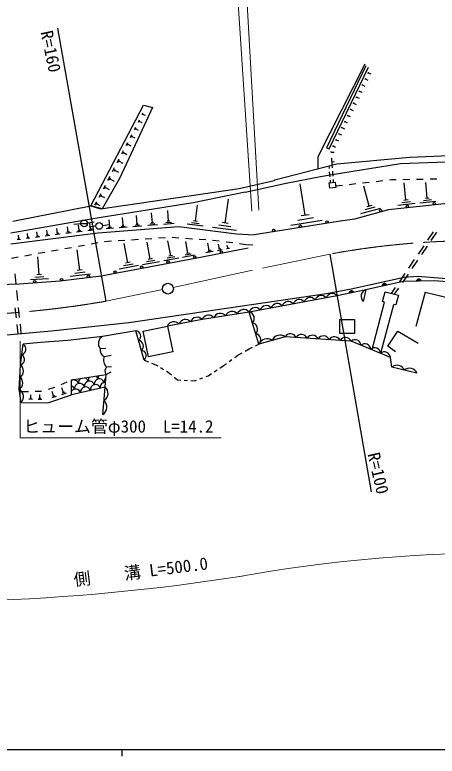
# Model space of a CAD drawing. Units: millimetres, scale not verified. Extents: x 40000 to 680000, y 20000 to 380000.
# Drawn here: x 252160 to 314610, y 204000 to 313622 of the extents above; entities that cross this region are included whole.
import ezdxf
from ezdxf.enums import TextEntityAlignment as Align

# ---------------------------------------------------------------- set-up
doc = ezdxf.new("R2010")
doc.units = ezdxf.units.MM
doc.header["$LTSCALE"] = 1000
doc.linetypes.add('CHAIN', pattern=[18.5, 12, -1.5, 3.5, -1.5])
for name, color, linetype, lineweight in [('M-BGD', 7, 'Continuous', 25), ('M-BGD-EXST', 7, 'Continuous', 25), ('M-BMK', 2, 'CHAIN', 13), ('M-BMK-SRVR', 3, 'Continuous', 25), ('M-STR-HTXT', 7, 'Continuous', 13), ('M-TTL-BAND', 7, 'Continuous', 25)]:
    doc.layers.add(name, color=color, linetype=linetype, lineweight=lineweight)
doc.styles.add('ＭＳ ゴシック', font='')
doc.styles.get('ＭＳ ゴシック').set_extended_font_data('MS Gothic')

msp = doc.modelspace()

# ---------------------------------------------------------------- linework, layer by layer
at = {"layer": 'M-BGD'}
for p, q in [((298642, 293790), (304458, 305874)), ((304385, 304963), (304472, 305143)), ((304428, 305053), (304789, 304879)), ((303951, 304062), (304038, 304242)), ((303995, 304152), (304355, 303978)), ((303518, 303161), (303605, 303341)), ((303561, 303251), (303922, 303077)), ((302650, 301358), (302737, 301539)), ((303084, 302259), (303171, 302440)), ((303127, 302350), (303488, 302176)), ((302217, 300457), (302304, 300637)), ((302260, 300547), (302621, 300374)), ((302694, 301448), (303054, 301275)), ((263376, 285356), (271175, 300253)), ((271175, 300253), (272504, 299901)), ((301783, 299556), (301870, 299736)), ((301827, 299646), (302187, 299473)), ((270984, 298811), (271138, 299103)), ((271061, 298957), (271427, 298765)), ((301350, 298655), (301436, 298835)), ((301393, 298745), (301753, 298572)), ((270429, 297749), (270603, 298082)), ((270516, 297915), (270932, 297698)), ((300916, 297754), (301003, 297934)), ((300959, 297844), (301320, 297671)), ((269850, 296645), (270047, 297019)), ((269993, 296689), (270091, 296877)), ((270042, 296783), (270417, 296587)), ((300049, 295952), (300135, 296132)), ((300092, 296042), (300452, 295869)), ((300482, 296853), (300569, 297033)), ((300526, 296943), (300886, 296770)), ((269249, 295496), (269468, 295914)), ((269408, 295546), (269518, 295755)), ((269463, 295651), (269881, 295432)), ((299615, 295051), (299702, 295231)), ((299658, 295141), (300019, 294967)), ((268624, 294302), (268866, 294765)), ((268800, 294357), (268921, 294589)), ((268861, 294473), (269324, 294231)), ((299181, 294150), (299268, 294330)), ((299225, 294240), (299585, 294066)), ((267974, 293060), (268241, 293570)), ((268168, 293121), (268301, 293376)), ((268235, 293248), (268744, 292981)), ((298968, 293206), (298955, 293405)), ((298962, 293306), (299361, 293332)), ((267301, 291776), (267591, 292329)), ((267512, 291842), (267657, 292119)), ((267585, 291980), (268138, 291690)), ((299085, 291410), (299020, 292408)), ((299053, 291909), (299452, 291935)), ((266607, 290449), (266919, 291046)), ((266834, 290520), (266990, 290818)), ((266912, 290669), (267508, 290357)), ((298672, 290912), (298642, 291295)), ((299119, 290996), (299085, 291410)), ((265921, 289139), (266235, 289739)), ((266149, 289211), (266306, 289511)), ((298772, 289666), (298712, 290414)), ((299218, 289750), (299158, 290498)), ((265266, 287889), (265560, 288450)), ((266228, 289361), (266827, 289047)), ((295085, 283976), (294348, 288618)), ((298842, 288785), (298812, 289168)), ((299291, 288839), (299258, 289252)), ((299607, 288330), (300601, 288440)), ((301594, 288551), (302588, 288661)), ((303582, 288772), (304576, 288882)), ((305570, 288993), (306564, 289103)), ((307558, 289214), (307860, 289248)), ((307860, 289248), (308556, 289261)), ((309556, 289280), (310555, 289298)), ((309997, 286214), (309729, 288785)), ((311555, 289317), (312555, 289336)), ((313154, 286488), (312909, 288845)), ((313555, 289355), (314555, 289374)), ((265480, 287956), (265627, 288236)), ((265553, 288096), (266114, 287802)), ((304572, 285333), (303772, 288296)), ((264631, 286676), (264905, 287199)), ((264830, 286738), (264967, 287000)), ((264899, 286869), (265422, 286595)), ((283272, 282838), (283732, 286388)), ((310318, 286247), (309676, 286180)), ((313774, 286255), (312596, 286132)), ((313449, 286519), (312860, 286458)), ((251841, 283108), (263376, 285356)), ((265055, 284950), (263376, 285356)), ((264015, 285499), (264270, 285986)), ((264200, 285557), (264327, 285800)), ((264264, 285678), (264750, 285424)), ((278890, 283103), (279195, 285462)), ((305413, 285163), (303932, 284763)), ((304942, 285434), (304202, 285233)), ((311349, 285705), (308779, 285437)), ((310673, 285959), (309388, 285825)), ((314394, 286022), (312038, 285777)), ((270258, 282666), (270155, 283973)), ((272502, 282878), (272387, 284328)), ((274897, 283106), (274771, 284707)), ((295665, 284069), (294505, 283884)), ((306253, 284993), (303291, 284193)), ((263372, 281970), (263257, 282867)), ((266187, 282279), (266104, 283328)), ((268156, 282466), (268063, 283640)), ((272683, 282893), (272321, 282864)), ((275313, 282937), (274513, 282874)), ((275097, 283122), (274697, 283090)), ((279441, 282731), (278262, 282884)), ((279185, 283064), (278595, 283141)), ((283716, 282780), (282828, 282895)), ((297590, 283185), (292949, 282448)), ((296338, 283580), (294017, 283212)), ((256970, 281095), (256884, 281762)), ((258483, 281302), (258391, 282024)), ((260053, 281516), (259954, 282295)), ((261682, 281739), (261575, 282576)), ((261787, 281752), (261577, 281726)), ((263849, 281802), (262951, 281688)), ((263610, 281886), (263161, 281829)), ((263484, 281984), (263259, 281955)), ((266732, 282058), (265683, 281975)), ((266460, 282169), (265935, 282127)), ((266318, 282290), (266056, 282269)), ((268766, 282219), (267592, 282126)), ((268461, 282342), (267874, 282296)), ((268303, 282478), (268009, 282454)), ((270937, 282390), (269630, 282287)), ((270598, 282528), (269944, 282476)), ((270421, 282678), (270095, 282653)), ((273255, 282573), (271806, 282459)), ((272878, 282726), (272154, 282669)), ((275729, 282769), (274128, 282642)), ((279993, 282360), (277634, 282666)), ((284932, 281720), (281382, 282180)), ((284102, 282279), (282327, 282509)), ((252747, 280518), (252681, 281034)), ((254244, 280721), (253962, 280685)), ((254103, 280703), (254031, 281268)), ((255837, 280781), (255222, 280703)), ((255664, 280915), (255356, 280876)), ((255510, 280896), (255432, 281511)), ((257325, 280971), (256657, 280886)), ((257136, 281116), (256803, 281074)), ((258867, 281167), (258145, 281075)), ((258664, 281325), (258303, 281279)), ((260467, 281371), (259689, 281272)), ((260248, 281541), (259859, 281492)), ((262127, 281583), (261290, 281476)), ((261905, 281661), (261486, 281608)), ((273422, 280629), (274420, 280693)), ((275418, 280728), (276415, 280659)), ((313244, 280314), (314088, 281555)), ((313725, 280254), (314569, 281495)), ((253021, 280422), (252506, 280356)), ((252876, 280535), (252618, 280502)), ((254403, 280598), (253839, 280526)), ((261502, 279409), (262486, 279584)), ((263470, 279760), (264454, 279938)), ((265438, 280116), (265451, 280119)), ((265451, 280119), (266436, 280182)), ((267434, 280246), (268432, 280310)), ((268878, 276974), (268346, 279807)), ((269430, 280373), (270428, 280437)), ((271426, 280501), (272424, 280565)), ((272190, 277512), (271719, 280023)), ((275207, 278002), (274791, 280219)), ((277413, 280590), (278411, 280521)), ((277760, 278359), (277433, 280104)), ((279408, 280452), (280406, 280384)), ((280899, 278787), (280688, 279880)), ((281403, 280315), (281459, 280311)), ((281459, 280311), (282396, 280190)), ((282436, 278991), (282294, 279725)), ((283387, 280063), (284379, 279936)), ((283653, 279144), (283572, 279561)), ((285371, 279808), (286342, 279684)), ((286342, 279684), (287339, 279600)), ((255594, 278357), (256579, 278532)), ((257563, 278707), (258548, 278883)), ((259532, 279058), (260517, 279233)), ((261751, 275860), (261369, 278878)), ((281499, 278619), (280406, 278408)), ((281199, 278703), (280653, 278597)), ((281036, 278813), (280763, 278760)), ((282838, 278879), (282105, 278737)), ((282619, 279027), (282253, 278956)), ((283881, 279081), (283465, 279000)), ((283757, 279165), (283549, 279124)), ((311838, 278247), (312682, 279487)), ((312320, 278187), (313163, 279427)), ((251656, 277656), (252641, 277831)), ((253625, 278006), (254610, 278182)), ((255758, 275182), (255575, 277848)), ((272504, 277571), (271876, 277453)), ((276420, 277656), (274203, 277240)), ((275814, 277829), (274705, 277621)), ((275484, 278054), (274930, 277950)), ((278715, 278087), (276970, 277759)), ((278238, 278223), (277365, 278059)), ((277979, 278400), (277542, 278318)), ((310432, 276180), (311276, 277420)), ((310914, 276120), (311757, 277360)), ((270427, 276531), (267594, 276000)), ((269653, 276753), (268236, 276487)), ((269232, 277040), (268524, 276907)), ((273563, 277120), (271052, 276649)), ((272877, 277316), (271621, 277080)), ((252346, 273845), (252189, 275337)), ((256091, 275205), (255425, 275159)), ((263355, 275297), (260338, 274915)), ((262553, 275579), (261044, 275388)), ((262128, 275908), (261374, 275813)), ((309027, 274113), (309870, 275353)), ((309508, 274053), (310351, 275293)), ((257137, 274607), (254471, 274424)), ((256447, 274895), (255114, 274803)), ((304048, 272969), (303686, 271230)), ((307866, 272406), (308464, 273286)), ((308310, 272292), (308945, 273226)), ((252609, 271359), (252451, 272851)), ((312846, 272626), (311443, 267540)), ((304989, 264133), (306840, 271154)), ((306341, 263782), (308193, 270803)), ((252390, 268808), (252233, 270300)), ((252871, 268873), (252713, 270364)), ((252638, 266460), (252495, 267814)), ((253120, 266504), (252975, 267878)), ((271288, 262559), (270060, 266914)), ((264803, 264270), (265619, 264350)), ((286204, 263883), (286815, 264228)), ((286815, 264228), (287308, 264459)), ((287760, 264671), (288253, 264902)), ((265363, 263101), (266420, 263293)), ((284672, 262939), (285158, 263291)), ((285158, 263291), (285769, 263637)), ((271288, 262559), (271926, 262308)), ((272391, 262125), (273030, 261874)), ((282973, 261706), (283458, 262058)), ((283863, 262352), (284268, 262646)), ((265715, 261548), (266452, 261644)), ((273030, 261874), (273291, 261714)), ((273717, 261453), (274143, 261191)), ((274569, 260930), (274831, 260770)), ((281658, 260849), (282077, 261122)), ((282496, 261395), (282973, 261706)), ((260524, 259639), (265679, 260455)), ((265535, 258582), (265679, 260455)), ((265679, 260455), (266388, 260812)), ((274831, 260770), (275322, 260364)), ((275708, 260046), (276200, 259641)), ((279496, 259794), (279965, 259968)), ((280433, 260143), (280763, 260265)), ((280763, 260265), (281240, 260576)), ((258999, 258936), (259907, 259354)), ((260556, 257429), (260524, 259639)), ((276200, 259641), (276700, 259612)), ((277199, 259583), (277698, 259554)), ((278197, 259526), (278698, 259497)), ((278698, 259497), (279027, 259619)), ((253158, 257910), (254158, 257932)), ((255158, 257954), (256008, 257974)), ((256008, 257974), (256152, 258013)), ((257116, 258280), (258080, 258547)), ((257900, 257246), (257673, 257916)), ((259761, 257689), (259063, 257453)), ((259353, 257745), (259117, 258443)), ((259528, 257804), (259179, 257686)), ((265535, 258582), (260556, 257429)), ((265183, 254531), (265535, 258582)), ((254771, 256764), (254232, 256768)), ((254638, 256900), (254368, 256902)), ((254503, 256901), (254507, 257440)), ((256161, 256752), (255588, 256757)), ((256019, 256896), (255733, 256899)), ((255876, 256898), (255881, 257471)), ((258291, 257192), (257621, 256965)), ((258067, 257303), (257732, 257190))]:
    msp.add_line(p, q, dxfattribs=at)
for points in [[(263386, 285382), (264827, 284957), (285347, 287950), (290519, 289133), (290604, 289218), (299762, 291585), (310573, 292593), (318797, 292926), (326311, 307248)], [(297001, 290871), (297037, 292695), (303938, 306368)], [(304076, 306058), (298260, 293973), (298642, 293790)], [(272504, 299901), (269018, 292383), (267625, 289433), (265055, 284950)], [(298774, 289971), (309164, 291617), (317198, 291923)], [(286229, 287380), (292276, 288722), (297354, 289715), (298774, 289971)], [(286229, 287380), (278543, 285811), (263675, 283447), (251546, 281344)], [(322196, 285544), (316143, 285701), (307436, 284795), (302369, 283426), (299962, 283055), (287573, 281088)], [(251586, 279735), (264479, 281379), (276406, 282321), (284932, 281216), (287573, 281088)], [(286656, 279109), (279875, 277796), (264950, 274995), (258868, 274225), (252808, 273809), (240687, 273425), (223747, 273264), (209167, 273449), (204139, 274441)], [(248704, 266106), (257564, 266904), (269010, 268124), (298221, 272425), (301910, 273101), (309753, 274832), (311703, 274958), (320944, 274230), (349599, 272639), (357185, 269962), (357397, 269962), (359729, 270893), (411272, 265087)], [(319298, 273881), (314159, 274298), (309596, 274186), (304048, 272969), (299823, 272052)], [(299823, 272052), (286814, 269678), (279853, 268554), (274737, 267580)], [(306840, 271154), (306533, 271233), (306901, 272656)], [(306901, 272656), (308872, 272146), (308504, 270723), (308193, 270803)], [(312846, 272626), (319839, 270924), (319074, 268085)], [(311613, 260623), (307920, 261513), (307692, 262950), (301873, 265361), (292144, 266023), (288253, 264902), (286814, 269678)], [(270060, 266914), (265139, 266081), (259991, 265486), (255956, 265150), (253410, 264910)], [(308431, 263812), (307329, 264618), (308772, 266821), (311780, 265081)], [(253074, 256278), (252786, 258274), (252986, 261829), (253410, 264910)], [(253074, 256278), (257049, 256244), (260556, 257429)]]:
    msp.add_lwpolyline(points, dxfattribs=at)
for points in [[(298646, 288762), (299543, 288869), (299634, 288097), (298738, 287990)], [(274737, 267580), (275521, 263785), (271916, 263040), (271132, 266834)], [(300216, 268574), (302393, 268574), (302393, 266482), (300216, 266482)]]:
    msp.add_lwpolyline(points, close=True, dxfattribs=at)
for centre in [(310209, 285285), (314188, 285699), (306234, 284677), (298328, 282998), (290427, 281743), (294378, 282371), (282691, 278545), (278764, 277791), (270901, 276315), (274832, 277053), (266969, 275577), (255086, 274166), (259064, 274452), (263032, 274954)]:
    msp.add_circle(centre, 175, dxfattribs=at)
for centre, radius, start, end in [((311878, 274187), 354, 10.20439, 172.60957), ((311878, 274187), 283, 12.42843, 170.38553), ((311878, 274187), 212, 16.17476, 166.63921), ((311878, 274187), 142, 23.88649, 158.92748), ((311878, 274187), 100, 34.20415, 148.60981), ((304394, 271990), 1038, 109.49199, 227.03087), ((306833, 273524), 354, 21.16855, 183.57373), ((306833, 273524), 283, 23.39259, 181.34969), ((306833, 273524), 212, 27.13891, 177.60336), ((306833, 273524), 142, 34.85064, 169.89163), ((306833, 273524), 100, 45.16831, 159.57397), ((297461, 271180), 933, 37.99325, 162.68357), ((299088, 271477), 933, 37.99325, 162.68357), ((301947, 272457), 354, 21.04565, 183.45083), ((301947, 272457), 283, 23.26969, 181.22679), ((301947, 272457), 212, 27.01601, 177.48046), ((301947, 272457), 142, 34.72774, 169.76873), ((301947, 272457), 100, 45.04541, 159.45107), ((290957, 269994), 933, 37.99325, 162.68357), ((292583, 270291), 933, 37.99325, 162.68357), ((294209, 270587), 933, 37.99325, 162.68357), ((295835, 270884), 933, 37.99325, 162.68357), ((284288, 268737), 1027, 40.04187, 158.30998), ((286028, 269018), 1027, 40.04187, 158.30998), ((287705, 269401), 933, 37.99325, 162.68357), ((286631, 268755), 941, 314.72264, 78.80942), ((289331, 269697), 933, 37.99325, 162.68357), ((277389, 267572), 1004, 40.90236, 160.66303), ((279095, 267897), 1004, 40.90236, 160.66303), ((280807, 268175), 1027, 40.04187, 158.30998), ((282547, 268456), 1027, 40.04187, 158.30998), ((275684, 267247), 1004, 40.90236, 160.66303), ((287111, 267163), 941, 314.72264, 78.80942), ((269958, 266102), 819, 308.65118, 82.83115), ((287590, 265571), 941, 314.72264, 78.80942), ((292926, 265558), 910, 22.90449, 149.31301), ((265690, 265042), 1176, 117.92446, 221.0154), ((270367, 264650), 819, 308.65118, 82.83115), ((289440, 264438), 1275, 53.49553, 158.64423), ((291385, 264998), 1275, 53.49553, 158.64423), ((294548, 265448), 910, 22.90449, 149.31301), ((296170, 265337), 910, 22.90449, 149.31301), ((297791, 265227), 910, 22.90449, 149.31301), ((299413, 265117), 910, 22.90449, 149.31301), ((301034, 265006), 910, 22.90449, 149.31301), ((302459, 264718), 870, 2.66367, 132.33312), ((252953, 264188), 854, 286.66823, 57.64865), ((265789, 264024), 1016, 166.00148, 245.22948), ((303914, 264115), 870, 2.66367, 132.33312), ((305369, 263512), 870, 2.66367, 132.33312), ((252741, 262648), 854, 286.66823, 57.64865), ((266742, 262598), 1468, 159.93458, 225.62288), ((270776, 263198), 819, 308.65118, 82.83115), ((306823, 262910), 870, 2.66367, 132.33312), ((252395, 260971), 1042, 298.12501, 55.42957), ((266287, 260982), 804, 135.27289, 220.95073), ((308691, 260657), 1152, 20.92754, 131.98916), ((310537, 260212), 1152, 20.92754, 131.98916), ((252295, 259194), 1042, 298.12501, 55.42957), ((262308, 259219), 752, 121.62232, 189.08511), ((262308, 259219), 752, 16.98484, 76.37775), ((263770, 259557), 752, 137.49477, 189.08511), ((263770, 259557), 752, 16.98484, 60.50531), ((265231, 259896), 752, 149.03873, 189.08511), ((266120, 259383), 752, 129.50686, 189.08511), ((260847, 258881), 752, 16.98484, 115.38406), ((260274, 258029), 752, 16.98484, 69.56492), ((259959, 259393), 752, 16.98484, 20.82047), ((261420, 259732), 752, 185.30477, 189.08511), ((261736, 258368), 752, 16.98484, 189.08511), ((263197, 258706), 752, 16.98484, 189.08511), ((264086, 258193), 752, 16.98484, 189.08511), ((264658, 259044), 752, 16.98484, 189.08511), ((265547, 258532), 752, 86.78383, 189.08511), ((252171, 257167), 1267, 315.4678, 60.96395), ((261163, 257517), 752, 16.98484, 144.85115), ((262624, 257855), 752, 16.98484, 189.08511), ((264667, 257637), 1283, 302.64838, 47.41214), ((264491, 255612), 1283, 302.64838, 47.41214)]:
    msp.add_arc(centre, radius, start, end, dxfattribs=at)
at = {"layer": 'M-BGD-EXST'}
for p, q in [((262894, 282845), (263884, 282989)), ((261902, 282718), (260909, 282606)), ((261899, 282774), (262899, 282774)), ((264137, 282348), (263143, 282238)), ((265128, 282481), (266115, 282637))]:
    msp.add_line(p, q, dxfattribs=at)
for centre in [(262399, 282774), (264634, 282404)]:
    msp.add_circle(centre, 500, dxfattribs=at)
at = {"layer": 'M-BMK'}
msp.add_line((265611, 271272), (274014, 273019), dxfattribs=at)
msp.add_lwpolyline([(275591, 273283), (289720, 276374), (298748, 278238)], dxfattribs=at)
for centre, radius, start, end in [((320439, 161114), 119116, 85.62397, 100.49187), ((240106, 418982), 149896, 268.37272, 279.79675)]:
    msp.add_arc(centre, radius, start, end, dxfattribs=at)
at = {"layer": 'M-BMK-SRVR'}
for p, q in [((258448, 311639), (265611, 271272)), ((298748, 278238), (304857, 243070))]:
    msp.add_line(p, q, dxfattribs=at)
msp.add_circle((274806, 273129), 800, dxfattribs=at)
at = {"layer": 'M-STR-HTXT'}
for p, q in [((287185, 284579), (284379, 327394)), ((288245, 284755), (285823, 327544))]:
    msp.add_line(p, q, dxfattribs=at)
msp.add_lwpolyline([(252931, 265391), (252931, 251089), (282675, 251089)], dxfattribs=at)
for centre, radius, start, end in [((324813, 10695), 223372, 78.6377, 100.23889), ((237477, 535515), 308687, 264.55018, 279.00254)]:
    msp.add_arc(centre, radius, start, end, dxfattribs=at)
at = {"layer": 'M-TTL-BAND'}
for p, q in [((40000, 205000), (579000, 205000)), ((268000, 205000), (268000, 204000))]:
    msp.add_line(p, q, dxfattribs=at)

# ---------------------------------------------------------------- texts
at = {"layer": 'M-BMK-SRVR', "style": 'ＭＳ ゴシック'}
for s, rotation, p in [('R=160', 281.906, (256842, 311263)), ('R=100', 283.074, (305194, 248880))]:
    msp.add_text(s, height=1833, rotation=rotation, dxfattribs=at).set_placement(p, align=Align.MIDDLE_LEFT)
at = {"layer": 'M-STR-HTXT', "style": 'ＭＳ ゴシック'}
msp.add_text('ヒューム管φ300\u3000L=14.2', height=1833, dxfattribs=at).set_placement((267472, 252762), align=Align.MIDDLE_CENTER)
msp.add_text('側\u3000\u3000溝 L=500.0', height=1833, rotation=7.104, dxfattribs=at).set_placement((270966, 229849), align=Align.BOTTOM_CENTER)

doc.saveas('drawing.dxf')
